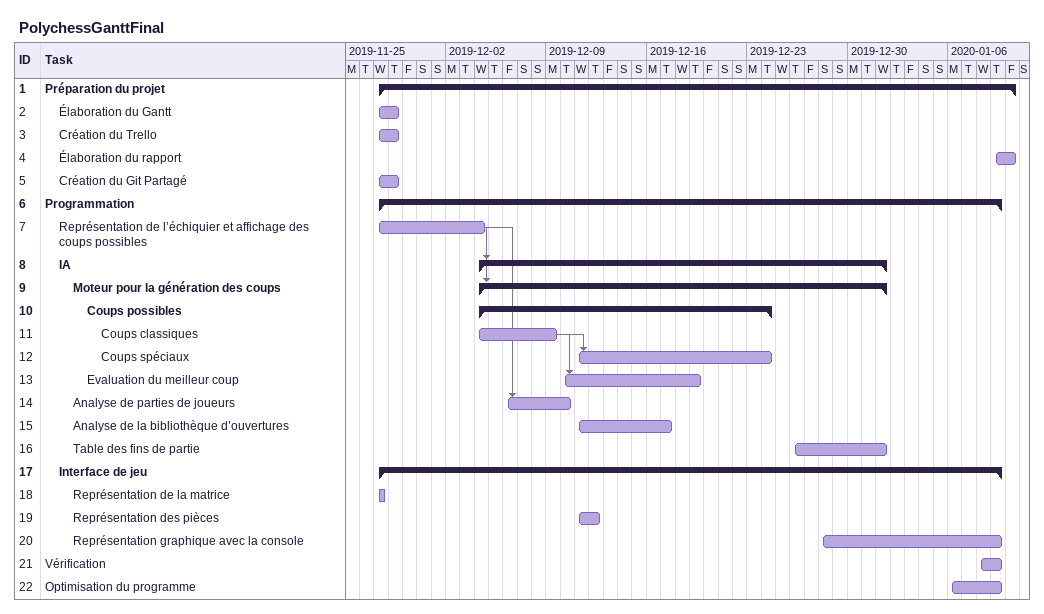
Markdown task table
PolychessGanttFinal

| ID | Level | Task | Start | Finish | Predecessors |
|---|---|---|---|---|---|
| 1 | 1 | **Préparation du projet** | 2019-11-27 | 2020-01-10 |  |
| 2 | 2 | Élaboration du Gantt | 2019-11-27 | 2019-11-28 |  |
| 3 | 2 | Création du Trello | 2019-11-27 | 2019-11-28 |  |
| 4 | 2 | Élaboration du rapport | 2020-01-09 | 2020-01-10 |  |
| 5 | 2 | Création du Git Partagé | 2019-11-27 | 2019-11-28 |  |
| 6 | 1 | **Programmation** | 2019-11-27 | 2020-01-09 |  |
| 7 | 2 | Représentation de l’échiquier et affichage des coups possibles | 2019-11-27 | 2019-12-04 |  |
| 8 | 2 | **IA** | 2019-12-04 | 2020-01-01 | 7 |
| 9 | 3 | **Moteur pour la génération des coups** | 2019-12-04 | 2020-01-01 | 7 |
| 10 | 4 | **Coups possibles** | 2019-12-04 | 2019-12-24 |  |
| 11 | 5 | Coups classiques | 2019-12-04 | 2019-12-09 |  |
| 12 | 5 | Coups spéciaux | 2019-12-11 | 2019-12-24 | 11 |
| 13 | 4 | Evaluation du meilleur coup | 2019-12-10 | 2019-12-19 | 11 |
| 14 | 3 | Analyse de parties de joueurs | 2019-12-06 | 2019-12-10 | 7 |
| 15 | 3 | Analyse de la bibliothèque d’ouvertures | 2019-12-11 | 2019-12-17 |  |
| 16 | 3 | Table des fins de partie | 2019-12-26 | 2020-01-01 |  |
| 17 | 2 | **Interface de jeu** | 2019-11-27 | 2020-01-09 |  |
| 18 | 3 | Représentation de la matrice | 2019-11-27 | 2019-11-27 |  |
| 19 | 3 | Représentation des pièces | 2019-12-11 | 2019-12-12 |  |
| 20 | 3 | Représentation graphique avec la console | 2019-12-28 | 2020-01-09 |  |
| 21 | 1 | Vérification | 2020-01-08 | 2020-01-09 |  |
| 22 | 1 | Optimisation du programme | 2020-01-06 | 2020-01-09 |  |
